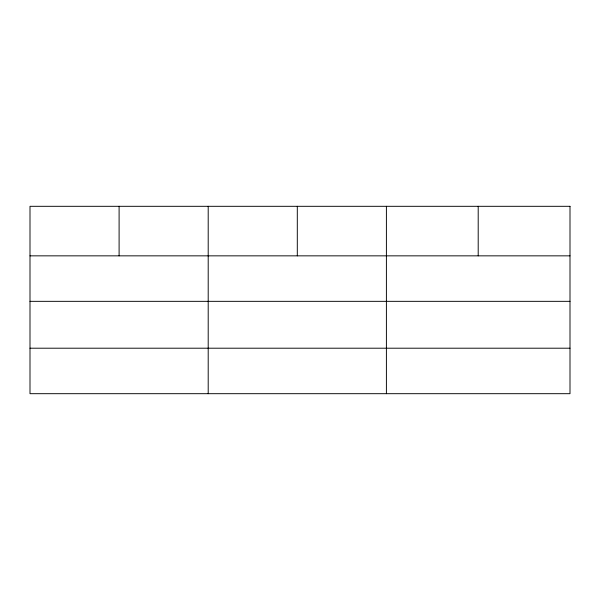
<?xml version="1.0" encoding="UTF-8"?>
<svg xmlns="http://www.w3.org/2000/svg" width="600" height="600" viewBox="0 0 600 600"><rect width="100%" height="100%" fill="white"/><g stroke="black" fill="none" stroke-linecap="round" stroke-linejoin="round"><path stroke-width="0.9" d="M30 255.847L570 255.847M30 301.335L570 301.335M30 348.202L570 348.202M478.2 206.31L478.2 255.847M386.4 206.31L386.4 393.69M297.3 206.31L297.3 255.847M208.2 206.31L208.2 393.69M119.1 206.31L119.1 255.847M570 206.31L30 206.31L30 393.69L570 393.69L570 206.31"/></g></svg>
